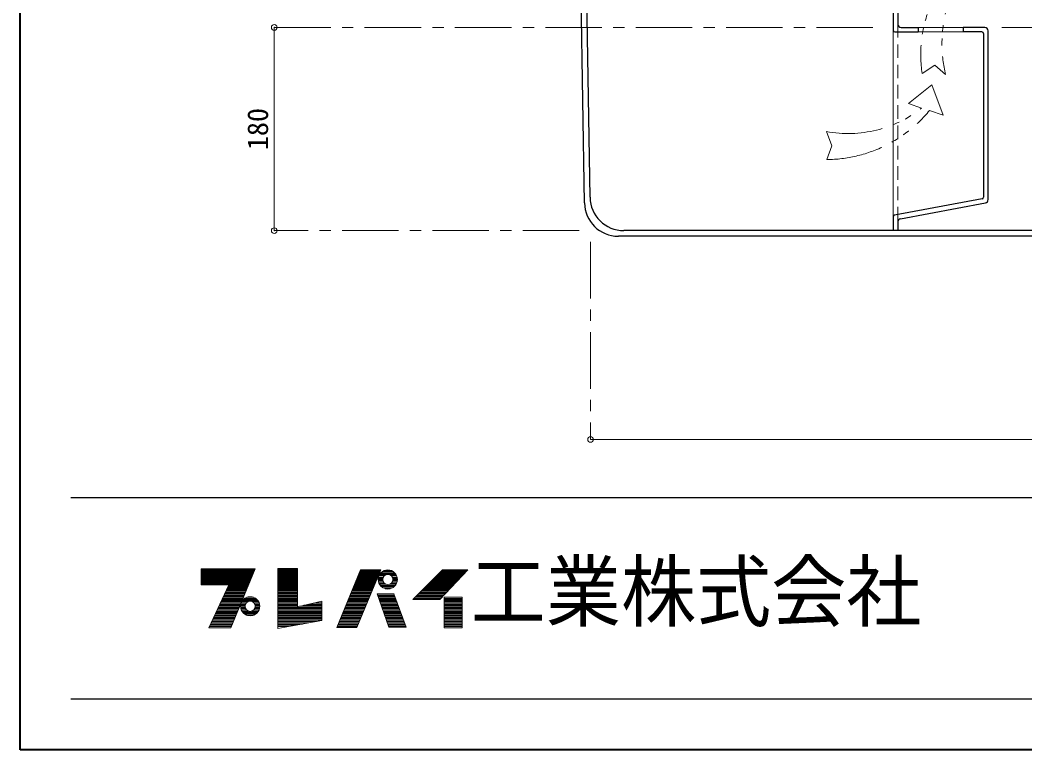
# Model space of a CAD drawing. Units: millimetres at full size, sheet at 1:10; details may follow other scales. Extents: x -2101 to 1949, y -1404 to 1406.
# Drawn here: x -2101 to -1211, y -1404 to -757 of the extents above; entities that cross this region are included whole.
import ezdxf
from ezdxf.enums import TextEntityAlignment as Align

# ---------------------------------------------------------------- set-up
doc = ezdxf.new("R2010")
doc.units = ezdxf.units.MM
doc.header["$LTSCALE"] = 10
doc.header["$PDMODE"] = 32
doc.header["$PDSIZE"] = 5
for name, pattern in [('CHAIN1', [8, 5, -1, 1, -1]), ('DASHED1', [1.8, 1.2, -0.6]), ('DOUBLE_CHAIN1', [8.8, 5, -1, 0.6, -0.6, 0.6, -1])]:
    doc.linetypes.add(name, pattern=pattern)
doc.layers.add('0-0____1', color=7, linetype='Continuous', lineweight=18)
doc.styles.add('ＭＳ ゴシック', font='')
doc.styles.get('ＭＳ ゴシック').set_extended_font_data('MS Gothic')

msp = doc.modelspace()

# ---------------------------------------------------------------- linework, layer by layer
at = {"layer": '0-0____1', "color": 1, "lineweight": 40}
for p, q in [((-2100.6, -1403.88), (-2100.6, 1406.12)), ((1949.4, -1403.88), (-2100.6, -1403.88))]:
    msp.add_line(p, q, dxfattribs=at)
at = {"layer": '0-0____1', "color": 5, "lineweight": 25}
for p, q in [((-1327.6, -245.38), (-1327.6, -766.38)), ((-1323.6, -250.88), (-1323.6, -760.88)), ((-1596.06, -914.35), (-1605.45, -303.73)), ((-1600.98, -919.35), (-1609.06, -393.88)), ((-1320.6, -763.88), (-1305.6, -763.88)), ((-1305.6, -763.88), (-1305.6, -767.88)), ((-1265.6, -763.88), (-1265.6, -767.88)), ((-1246.6, -763.88), (-1265.6, -763.88)), ((-1326.1, -767.88), (-1305.6, -767.88)), ((-1249.1, -767.88), (-1265.6, -767.88)), ((-1247.6, -769.38), (-1247.6, -914.32)), ((-1243.6, -916.39), (-1243.6, -766.88)), ((-1248.83, -915.79), (-1326.38, -930.33)), ((-1321.16, -933.42), (-1246.05, -919.34)), ((-1327.6, -931.81), (-1327.6, -943.88)), ((-1323.6, -936.37), (-1323.6, -943.88)), ((-240.22, -948.88), (-1570.98, -948.88)), ((-245.14, -943.88), (-1566.06, -943.88))]:
    msp.add_line(p, q, dxfattribs=at)
at = {"layer": '0-0____1', "color": 4, "lineweight": 9}
for p, q in [((-1875.6, -763.88), (-1875.6, -943.88)), ((-215.6, -1128.88), (-1595.6, -1128.88))]:
    msp.add_line(p, q, dxfattribs=at)
at = {"layer": '0-0____1', "color": 4, "linetype": 'CHAIN1', "lineweight": 9}
for p, q in [((-1875.6, -763.88), (-1335.6, -763.88)), ((-1231.6, -763.88), (-1055.6, -763.88)), ((-1605.6, -943.88), (-1875.6, -943.88)), ((-1595.6, -953.88), (-1595.6, -1128.88))]:
    msp.add_line(p, q, dxfattribs=at)
at = {"layer": '0-0____1', "color": 4, "linetype": 'DASHED1', "lineweight": 9}
msp.add_line((-1323.6, -760.88), (-1323.6, -936.37), dxfattribs=at)
at = {"layer": '0-0____1'}
for p, q in [((-1305.6, -763.88), (-1265.6, -763.88)), ((-1327.6, -766.38), (-1327.6, -931.81)), ((-1305.6, -767.88), (-1265.6, -767.88)), ((-1940.17, -1244.08), (-1892.76, -1244.08)), ((-1940.17, -1244.5), (-1892.94, -1244.5)), ((-1940.17, -1245.13), (-1893.2, -1245.13)), ((-1914.13, -1295.74), (-1892.5, -1243.45)), ((-1872.55, -1243.24), (-1872.55, -1296.37)), ((-1855.12, -1243.24), (-1872.55, -1243.24)), ((-1872.55, -1244.08), (-1855.12, -1244.08)), ((-1872.55, -1244.5), (-1855.12, -1244.5)), ((-1872.55, -1245.13), (-1855.12, -1245.13)), ((-1799.26, -1244.29), (-1820.26, -1295.32)), ((-1802.41, -1295.32), (-1781.2, -1244.29)), ((-1799.61, -1245.13), (-1781.55, -1245.13)), ((-1799.26, -1244.29), (-1781.2, -1244.29)), ((-1778.56, -1245.13), (-1771.67, -1245.13)), ((-1728.91, -1270.75), (-1704.34, -1244.29)), ((-1727.44, -1245.13), (-1705.12, -1245.13)), ((-1940.17, -1245.76), (-1893.46, -1245.76)), ((-1940.17, -1246.39), (-1893.72, -1246.39)), ((-1940.17, -1247.23), (-1894.07, -1247.23)), ((-1894.33, -1247.86), (-1940.17, -1247.86)), ((-1940.17, -1248.49), (-1894.59, -1248.49)), ((-1940.17, -1249.12), (-1894.85, -1249.12)), ((-1940.17, -1249.75), (-1895.11, -1249.75)), ((-1940.17, -1250.38), (-1895.37, -1250.38)), ((-1940.17, -1250.8), (-1895.54, -1250.8)), ((-1940.17, -1251.64), (-1895.89, -1251.64)), ((-1940.17, -1252.27), (-1896.15, -1252.27)), ((-1940.17, -1252.9), (-1896.41, -1252.9)), ((-1940.17, -1253.53), (-1896.67, -1253.53)), ((-1940.17, -1254.16), (-1896.93, -1254.16)), ((-1872.55, -1245.76), (-1855.12, -1245.76)), ((-1872.55, -1246.39), (-1855.12, -1246.39)), ((-1872.55, -1247.23), (-1855.12, -1247.23)), ((-1872.55, -1247.86), (-1855.12, -1247.86)), ((-1872.55, -1248.49), (-1855.12, -1248.49)), ((-1872.55, -1249.12), (-1855.12, -1249.12)), ((-1872.55, -1249.75), (-1855.12, -1249.75)), ((-1872.55, -1250.38), (-1855.12, -1250.38)), ((-1872.55, -1250.8), (-1855.12, -1250.8)), ((-1872.55, -1251.64), (-1855.12, -1251.64)), ((-1872.55, -1252.27), (-1855.12, -1252.27)), ((-1872.55, -1252.9), (-1855.12, -1252.9)), ((-1872.55, -1253.53), (-1855.12, -1253.53)), ((-1872.55, -1254.16), (-1855.12, -1254.16)), ((-1803.33, -1254.16), (-1785.31, -1254.16)), ((-1803.04, -1253.53), (-1785.04, -1253.53)), ((-1802.81, -1252.9), (-1784.78, -1252.9)), ((-1802.55, -1252.27), (-1784.52, -1252.27)), ((-1802.29, -1251.64), (-1784.26, -1251.64)), ((-1801.94, -1250.8), (-1783.91, -1250.8)), ((-1801.77, -1250.38), (-1783.73, -1250.38)), ((-1801.51, -1249.75), (-1783.47, -1249.75)), ((-1801.25, -1249.12), (-1783.21, -1249.12)), ((-1800.99, -1248.49), (-1782.95, -1248.49)), ((-1800.73, -1247.86), (-1782.69, -1247.86)), ((-1800.47, -1247.23), (-1782.43, -1247.23)), ((-1800.13, -1246.39), (-1782.08, -1246.39)), ((-1799.87, -1245.76), (-1781.83, -1245.76)), ((-1783.61, -1252.9), (-1779.61, -1252.9)), ((-1783.57, -1252.06), (-1779.53, -1252.06)), ((-1783.55, -1253.95), (-1779.49, -1253.95)), ((-1783.4, -1251.01), (-1779.2, -1251.01)), ((-1783.01, -1249.75), (-1778.33, -1249.75)), ((-1782.62, -1248.91), (-1777.19, -1248.91)), ((-1781.96, -1247.86), (-1768.27, -1247.86)), ((-1781.25, -1247.02), (-1768.98, -1247.02)), ((-1780.04, -1245.97), (-1770.19, -1245.97)), ((-1767.61, -1248.91), (-1773.03, -1248.91)), ((-1767.22, -1249.75), (-1771.9, -1249.75)), ((-1766.83, -1251.01), (-1771.03, -1251.01)), ((-1766.68, -1253.95), (-1770.74, -1253.95)), ((-1766.66, -1252.06), (-1770.69, -1252.06)), ((-1770.61, -1252.9), (-1766.61, -1252.9)), ((-1736.47, -1254.16), (-1713.51, -1254.16)), ((-1735.84, -1253.53), (-1712.92, -1253.53)), ((-1735.21, -1252.9), (-1712.34, -1252.9)), ((-1734.58, -1252.27), (-1711.69, -1252.27)), ((-1733.95, -1251.64), (-1711.17, -1251.64)), ((-1733.11, -1250.8), (-1710.39, -1250.8)), ((-1732.69, -1250.38), (-1710, -1250.38)), ((-1732.06, -1249.75), (-1709.41, -1249.75)), ((-1731.43, -1249.12), (-1708.83, -1249.12)), ((-1730.8, -1248.49), (-1708.24, -1248.49)), ((-1730.17, -1247.86), (-1707.66, -1247.86)), ((-1729.54, -1247.23), (-1707.07, -1247.23)), ((-1728.7, -1246.39), (-1706.29, -1246.39)), ((-1728.07, -1245.76), (-1705.71, -1245.76)), ((-1940.17, -1254.79), (-1897.19, -1254.79)), ((-1940.17, -1255.42), (-1897.46, -1255.42)), ((-1940.17, -1256.05), (-1897.72, -1256.05)), ((-1940.17, -1256.68), (-1897.98, -1256.68)), ((-1915.81, -1257.52), (-1940.17, -1257.52)), ((-1933.45, -1295.74), (-1915.81, -1257.52)), ((-1918.33, -1262.98), (-1900.58, -1262.98)), ((-1900.23, -1262.14), (-1917.95, -1262.14)), ((-1899.8, -1261.09), (-1917.46, -1261.09)), ((-1899.54, -1260.46), (-1917.17, -1260.46)), ((-1899.19, -1259.62), (-1916.78, -1259.62)), ((-1898.93, -1258.99), (-1916.49, -1258.99)), ((-1898.58, -1258.15), (-1916.1, -1258.15)), ((-1898.32, -1257.52), (-1915.81, -1257.52)), ((-1872.55, -1254.79), (-1855.12, -1254.79)), ((-1872.55, -1255.42), (-1855.12, -1255.42)), ((-1872.55, -1256.05), (-1855.12, -1256.05)), ((-1872.55, -1256.68), (-1855.12, -1256.68)), ((-1872.55, -1257.52), (-1855.12, -1257.52)), ((-1872.55, -1258.15), (-1855.12, -1258.15)), ((-1872.55, -1258.99), (-1855.12, -1258.99)), ((-1872.55, -1259.62), (-1855.12, -1259.62)), ((-1872.55, -1260.46), (-1855.12, -1260.46)), ((-1872.55, -1261.09), (-1855.12, -1261.09)), ((-1872.55, -1262.14), (-1855.12, -1262.14)), ((-1872.55, -1262.98), (-1855.12, -1262.98)), ((-1806.96, -1262.98), (-1788.97, -1262.98)), ((-1806.61, -1262.14), (-1788.62, -1262.14)), ((-1806.18, -1261.09), (-1788.19, -1261.09)), ((-1805.92, -1260.46), (-1787.92, -1260.46)), ((-1805.57, -1259.62), (-1787.58, -1259.62)), ((-1805.31, -1258.99), (-1787.31, -1258.99)), ((-1804.97, -1258.15), (-1786.96, -1258.15)), ((-1804.71, -1257.52), (-1786.7, -1257.52)), ((-1804.36, -1256.68), (-1786.35, -1256.68)), ((-1804.1, -1256.05), (-1786.09, -1256.05)), ((-1803.84, -1255.42), (-1785.83, -1255.42)), ((-1803.58, -1254.79), (-1785.57, -1254.79)), ((-1783.35, -1255), (-1779.09, -1255)), ((-1783.01, -1256.05), (-1778.33, -1256.05)), ((-1782.5, -1257.1), (-1776.73, -1257.1)), ((-1781.8, -1258.15), (-1768.43, -1258.15)), ((-1781.04, -1258.99), (-1769.18, -1258.99)), ((-1779.38, -1260.25), (-1770.84, -1260.25)), ((-1777.39, -1261.09), (-1772.84, -1261.09)), ((-1767.72, -1257.1), (-1773.5, -1257.1)), ((-1767.22, -1256.05), (-1771.9, -1256.05)), ((-1766.88, -1255), (-1771.13, -1255)), ((-1745.29, -1262.98), (-1721.7, -1262.98)), ((-1744.45, -1262.14), (-1720.92, -1262.14)), ((-1743.4, -1261.09), (-1719.94, -1261.09)), ((-1742.77, -1260.46), (-1719.36, -1260.46)), ((-1741.93, -1259.62), (-1718.58, -1259.62)), ((-1741.3, -1258.99), (-1717.99, -1258.99)), ((-1740.46, -1258.15), (-1717.21, -1258.15)), ((-1739.83, -1257.52), (-1716.63, -1257.52)), ((-1738.99, -1256.68), (-1715.85, -1256.68)), ((-1738.36, -1256.05), (-1715.26, -1256.05)), ((-1737.73, -1255.42), (-1714.68, -1255.42)), ((-1737.1, -1254.79), (-1714.09, -1254.79)), ((-1904.14, -1271.59), (-1922.31, -1271.59)), ((-1903.71, -1270.54), (-1921.82, -1270.54)), ((-1921.44, -1269.7), (-1903.36, -1269.7)), ((-1902.93, -1268.65), (-1920.95, -1268.65)), ((-1902.49, -1267.6), (-1920.47, -1267.6)), ((-1902.15, -1266.76), (-1920.08, -1266.76)), ((-1919.59, -1265.71), (-1901.71, -1265.71)), ((-1901.36, -1264.87), (-1919.21, -1264.87)), ((-1901.02, -1264.03), (-1918.75, -1264.03)), ((-1903.76, -1271.59), (-1890.07, -1271.59)), ((-1902.84, -1270.54), (-1890.98, -1270.54)), ((-1901.84, -1269.7), (-1891.99, -1269.7)), ((-1899.84, -1268.65), (-1893.99, -1268.65)), ((-1872.55, -1264.03), (-1855.12, -1264.03)), ((-1872.55, -1264.87), (-1855.12, -1264.87)), ((-1872.55, -1265.71), (-1855.12, -1265.71)), ((-1872.55, -1266.76), (-1855.12, -1266.76)), ((-1872.55, -1267.6), (-1855.12, -1267.6)), ((-1872.55, -1268.65), (-1855.12, -1268.65)), ((-1872.55, -1269.7), (-1855.12, -1269.7)), ((-1872.55, -1270.54), (-1855.12, -1270.54)), ((-1872.55, -1271.59), (-1855.12, -1271.59)), ((-1810.5, -1271.59), (-1792.55, -1271.59)), ((-1810.07, -1270.54), (-1792.11, -1270.54)), ((-1809.72, -1269.7), (-1791.77, -1269.7)), ((-1809.29, -1268.65), (-1791.33, -1268.65)), ((-1808.86, -1267.6), (-1790.89, -1267.6)), ((-1808.5, -1266.76), (-1790.54, -1266.76)), ((-1808.08, -1265.71), (-1790.11, -1265.71)), ((-1807.73, -1264.87), (-1789.76, -1264.87)), ((-1807.39, -1264.03), (-1789.41, -1264.03)), ((-1784.28, -1265.71), (-1769.58, -1265.71)), ((-1783.92, -1266.76), (-1769.19, -1266.76)), ((-1783.62, -1267.6), (-1768.88, -1267.6)), ((-1783.26, -1268.65), (-1768.49, -1268.65)), ((-1782.89, -1269.7), (-1768.1, -1269.7)), ((-1782.6, -1270.54), (-1767.8, -1270.54)), ((-1782.24, -1271.59), (-1767.41, -1271.59)), ((-1758.73, -1295.11), (-1769.65, -1265.5)), ((-1753.06, -1270.75), (-1728.91, -1270.75)), ((-1752.01, -1269.7), (-1727.94, -1269.7)), ((-1750.96, -1268.65), (-1726.96, -1268.65)), ((-1749.91, -1267.6), (-1725.99, -1267.6)), ((-1749.07, -1266.76), (-1725.21, -1266.76)), ((-1748.02, -1265.71), (-1724.23, -1265.71)), ((-1747.18, -1264.87), (-1723.45, -1264.87)), ((-1746.34, -1264.03), (-1722.67, -1264.03)), ((-1725.13, -1269.7), (-1709.17, -1269.7)), ((-1725.13, -1270.54), (-1709.17, -1270.54)), ((-1725.13, -1271.59), (-1709.17, -1271.59)), ((-1907.97, -1280.83), (-1926.57, -1280.83)), ((-1907.53, -1279.78), (-1926.09, -1279.78)), ((-1907.01, -1278.52), (-1925.47, -1278.52)), ((-1906.66, -1277.68), (-1925.12, -1277.68)), ((-1906.23, -1276.63), (-1924.63, -1276.63)), ((-1924.25, -1275.79), (-1905.88, -1275.79)), ((-1905.45, -1274.74), (-1923.76, -1274.74)), ((-1904.93, -1273.48), (-1923.18, -1273.48)), ((-1904.49, -1272.43), (-1922.7, -1272.43)), ((-1905.41, -1276.63), (-1901.41, -1276.63)), ((-1905.37, -1275.79), (-1901.33, -1275.79)), ((-1905.35, -1277.68), (-1901.29, -1277.68)), ((-1905.2, -1274.74), (-1901, -1274.74)), ((-1905.2, -1278.52), (-1901, -1278.52)), ((-1904.81, -1273.48), (-1900.13, -1273.48)), ((-1904.81, -1279.78), (-1900.13, -1279.78)), ((-1904.3, -1272.43), (-1898.53, -1272.43)), ((-1904.3, -1280.83), (-1898.53, -1280.83)), ((-1889.52, -1272.43), (-1895.3, -1272.43)), ((-1889.52, -1280.83), (-1895.3, -1280.83)), ((-1889.02, -1273.48), (-1893.7, -1273.48)), ((-1889.02, -1279.78), (-1893.7, -1279.78)), ((-1888.63, -1274.74), (-1892.83, -1274.74)), ((-1888.63, -1278.52), (-1892.83, -1278.52)), ((-1888.48, -1277.68), (-1892.54, -1277.68)), ((-1888.46, -1275.79), (-1892.49, -1275.79)), ((-1892.41, -1276.63), (-1888.41, -1276.63)), ((-1872.55, -1272.43), (-1855.12, -1272.43)), ((-1872.55, -1273.48), (-1855.12, -1273.48)), ((-1872.55, -1274.74), (-1855.12, -1274.74)), ((-1872.55, -1275.79), (-1855.12, -1275.79)), ((-1872.55, -1276.63), (-1855.12, -1276.63)), ((-1872.55, -1277.68), (-1833.49, -1277.68)), ((-1872.55, -1278.52), (-1833.49, -1278.52)), ((-1872.55, -1279.78), (-1833.49, -1279.78)), ((-1872.55, -1280.83), (-1833.49, -1280.83)), ((-1833.49, -1276.63), (-1853.24, -1276.63)), ((-1833.49, -1275.79), (-1849.48, -1275.79)), ((-1833.49, -1274.74), (-1844.78, -1274.74)), ((-1833.49, -1273.48), (-1839.14, -1273.48)), ((-1814.3, -1280.83), (-1796.39, -1280.83)), ((-1813.87, -1279.78), (-1795.95, -1279.78)), ((-1813.35, -1278.52), (-1795.43, -1278.52)), ((-1813, -1277.68), (-1795.08, -1277.68)), ((-1812.57, -1276.63), (-1794.64, -1276.63)), ((-1812.23, -1275.79), (-1794.3, -1275.79)), ((-1811.79, -1274.74), (-1793.86, -1274.74)), ((-1811.28, -1273.48), (-1793.34, -1273.48)), ((-1810.84, -1272.43), (-1792.9, -1272.43)), ((-1781.95, -1272.43), (-1767.1, -1272.43)), ((-1781.58, -1273.48), (-1766.71, -1273.48)), ((-1781.14, -1274.74), (-1766.25, -1274.74)), ((-1780.78, -1275.79), (-1765.86, -1275.79)), ((-1780.49, -1276.63), (-1765.55, -1276.63)), ((-1780.12, -1277.68), (-1765.16, -1277.68)), ((-1779.83, -1278.52), (-1764.85, -1278.52)), ((-1779.39, -1279.78), (-1764.39, -1279.78)), ((-1779.03, -1280.83), (-1764, -1280.83)), ((-1725.13, -1272.43), (-1709.17, -1272.43)), ((-1725.13, -1273.48), (-1709.17, -1273.48)), ((-1725.13, -1274.74), (-1709.17, -1274.74)), ((-1725.13, -1275.79), (-1709.17, -1275.79)), ((-1725.13, -1276.63), (-1709.17, -1276.63)), ((-1725.13, -1277.68), (-1709.17, -1277.68)), ((-1725.13, -1278.52), (-1709.17, -1278.52)), ((-1725.13, -1279.78), (-1709.17, -1279.78)), ((-1725.13, -1280.83), (-1709.17, -1280.83)), ((-1911.35, -1289.02), (-1930.35, -1289.02)), ((-1910.83, -1287.76), (-1929.77, -1287.76)), ((-1910.49, -1286.92), (-1929.38, -1286.92)), ((-1910.05, -1285.87), (-1928.9, -1285.87)), ((-1909.62, -1284.82), (-1928.41, -1284.82)), ((-1909.18, -1283.77), (-1927.93, -1283.77)), ((-1908.75, -1282.72), (-1927.44, -1282.72)), ((-1908.4, -1281.88), (-1927.06, -1281.88)), ((-1903.6, -1281.88), (-1890.23, -1281.88)), ((-1902.84, -1282.72), (-1890.98, -1282.72)), ((-1901.53, -1283.77), (-1892.3, -1283.77)), ((-1899.19, -1284.82), (-1894.64, -1284.82)), ((-1872.55, -1281.88), (-1833.49, -1281.88)), ((-1872.55, -1282.72), (-1833.49, -1282.72)), ((-1872.55, -1283.77), (-1833.49, -1283.77)), ((-1872.55, -1284.82), (-1833.49, -1284.82)), ((-1872.55, -1285.87), (-1833.49, -1285.87)), ((-1872.55, -1286.92), (-1833.49, -1286.92)), ((-1872.55, -1287.76), (-1833.49, -1287.76)), ((-1872.55, -1289.02), (-1833.49, -1289.02)), ((-1817.67, -1289.02), (-1799.8, -1289.02)), ((-1817.15, -1287.76), (-1799.27, -1287.76)), ((-1816.81, -1286.92), (-1798.92, -1286.92)), ((-1816.37, -1285.87), (-1798.49, -1285.87)), ((-1815.94, -1284.82), (-1798.05, -1284.82)), ((-1815.51, -1283.77), (-1797.61, -1283.77)), ((-1815.08, -1282.72), (-1797.18, -1282.72)), ((-1814.73, -1281.88), (-1796.83, -1281.88)), ((-1778.68, -1281.88), (-1763.61, -1281.88)), ((-1778.37, -1282.72), (-1763.3, -1282.72)), ((-1778, -1283.77), (-1762.92, -1283.77)), ((-1777.64, -1284.82), (-1762.53, -1284.82)), ((-1777.27, -1285.87), (-1762.14, -1285.87)), ((-1776.91, -1286.92), (-1761.75, -1286.92)), ((-1776.62, -1287.76), (-1761.44, -1287.76)), ((-1776.18, -1289.02), (-1760.98, -1289.02)), ((-1725.13, -1281.88), (-1709.17, -1281.88)), ((-1725.13, -1282.72), (-1709.17, -1282.72)), ((-1725.13, -1283.77), (-1709.17, -1283.77)), ((-1725.13, -1284.82), (-1709.17, -1284.82)), ((-1725.13, -1285.87), (-1709.17, -1285.87)), ((-1725.13, -1286.92), (-1709.17, -1286.92)), ((-1725.13, -1287.76), (-1709.17, -1287.76)), ((-1725.13, -1289.02), (-1709.17, -1289.02)), ((-1933.45, -1295.74), (-1914.13, -1295.74)), ((-1913.7, -1294.69), (-1932.97, -1294.69)), ((-1913.18, -1293.43), (-1932.39, -1293.43)), ((-1912.74, -1292.38), (-1931.9, -1292.38)), ((-1912.31, -1291.33), (-1931.42, -1291.33)), ((-1911.79, -1290.07), (-1930.84, -1290.07)), ((-1872.55, -1290.07), (-1838.09, -1290.07)), ((-1872.55, -1291.33), (-1844.98, -1291.33)), ((-1872.55, -1292.38), (-1850.73, -1292.38)), ((-1872.55, -1293.43), (-1856.47, -1293.43)), ((-1872.55, -1294.69), (-1863.36, -1294.69)), ((-1802.41, -1295.32), (-1820.26, -1295.32)), ((-1820, -1294.69), (-1802.15, -1294.69)), ((-1819.49, -1293.43), (-1801.63, -1293.43)), ((-1819.05, -1292.38), (-1801.19, -1292.38)), ((-1818.62, -1291.33), (-1800.76, -1291.33)), ((-1818.1, -1290.07), (-1800.23, -1290.07)), ((-1775.74, -1290.07), (-1760.59, -1290.07)), ((-1775.38, -1291.33), (-1760.13, -1291.33)), ((-1775.01, -1292.38), (-1759.74, -1292.38)), ((-1774.65, -1293.43), (-1759.35, -1293.43)), ((-1774.21, -1294.69), (-1758.89, -1294.69)), ((-1774.06, -1295.11), (-1758.73, -1295.11)), ((-1725.13, -1290.07), (-1709.17, -1290.07)), ((-1725.13, -1291.33), (-1709.17, -1291.33)), ((-1725.13, -1292.38), (-1709.17, -1292.38)), ((-1725.13, -1293.43), (-1709.17, -1293.43)), ((-1725.13, -1294.69), (-1709.17, -1294.69))]:
    msp.add_line(p, q, dxfattribs=at)
at = {"layer": '0-0____1', "color": 4, "linetype": 'DOUBLE_CHAIN1', "lineweight": 9}
for p, q in [((-1301.95, -804.61), (-1290.81, -797.18)), ((-1281.27, -805.67), (-1290.81, -797.18)), ((-1314.15, -831.13), (-1293.47, -814.69)), ((-1302.48, -835.37), (-1314.15, -831.13)), ((-1386.81, -856.06), (-1382.04, -868.78)), ((-1386.28, -880.98), (-1382.04, -868.78))]:
    msp.add_line(p, q, dxfattribs=at)
at = {"layer": '0-0____1', "color": 6, "lineweight": 25}
for p, q in [((-2055.6, -1180.31), (1904.4, -1180.31)), ((1904.4, -1358.88), (-2055.6, -1358.88))]:
    msp.add_line(p, q, dxfattribs=at)
at = {"layer": '0-0____1', "color": 4, "linetype": 'DOUBLE_CHAIN1', "lineweight": 9}
msp.add_lwpolyline([(-1295.59, -837.49), (-1283.39, -841.73), (-1293.47, -814.69)], dxfattribs=at)
at = {"layer": '0-0____1'}
for points in [[(-1940.17, -1257.52), (-1940.17, -1243.45), (-1892.5, -1243.45)], [(-1872.55, -1296.37), (-1833.49, -1289.23), (-1833.49, -1272.22), (-1855.12, -1277.05), (-1855.12, -1243.24)], [(-1753.06, -1270.75), (-1726.6, -1244.29), (-1704.34, -1244.29)], [(-1774.06, -1295.11), (-1784.35, -1265.5), (-1769.65, -1265.5)]]:
    msp.add_lwpolyline(points, dxfattribs=at)
msp.add_lwpolyline([(-1725.13, -1268.65), (-1725.13, -1295.74), (-1709.17, -1295.74), (-1709.17, -1268.65)], close=True, dxfattribs=at)
for centre, radius in [((-1775.11, -1252.9), 8.5), ((-1775.11, -1252.9), 4.5), ((-1896.91, -1276.63), 8.5), ((-1896.91, -1276.63), 4.5)]:
    msp.add_circle(centre, radius, dxfattribs=at)
at = {"layer": '0-0____1', "color": 4, "linetype": 'DOUBLE_CHAIN1', "lineweight": 9}
for centre, radius, start, end in [((-1192.94, -787.48), 110.35, 130.28848, 188.92853), ((-1166.2, -778.3), 118.28, 142.93736, 193.37849), ((-1367.37, -753.07), 104.8, 259.30878, 308.25441), ((-1387.6, -761.93), 119.06, 270.63172, 320.60671)]:
    msp.add_arc(centre, radius, start, end, dxfattribs=at)
at = {"layer": '0-0____1', "color": 5, "lineweight": 25}
for centre, radius, start, end in [((-1320.6, -760.88), 3, 180, 270), ((-1246.6, -766.88), 3, 0, 90), ((-1326.1, -766.38), 1.5, 180, 270), ((-1249.1, -769.38), 1.5, 0, 90), ((-1566.06, -913.88), 30, 180.8814, 270), ((-1249.1, -914.32), 1.5, 280.61966, 0), ((-1570.98, -918.88), 30, 180.8814, 270), ((-1246.6, -916.39), 3, 280.61966, 0), ((-1326.1, -931.81), 1.5, 100.61966, 180), ((-1320.6, -936.37), 3, 100.61966, 180)]:
    msp.add_arc(centre, radius, start, end, dxfattribs=at)
at = {"layer": '0-0____1', "color": 1}
for p in [(-1875.6, -763.88), (-1875.6, -943.88), (-1595.6, -1128.88)]:
    msp.add_point(p, dxfattribs=at)

# ---------------------------------------------------------------- texts
at = {"layer": '0-0____1', "style": 'ＭＳ ゴシック'}
msp.add_text('180', height=18.33, rotation=90, dxfattribs=at).set_placement((-1875.6, -872.63), align=Align.BOTTOM_LEFT)
at = {"layer": '0-0____1', "style": 'ＭＳ ゴシック', "width": 0.95}
msp.add_text('工業株式会社', height=51.32, dxfattribs=at).set_placement((-1701.67, -1304.6), align=Align.BOTTOM_LEFT)

doc.saveas('drawing.dxf')
